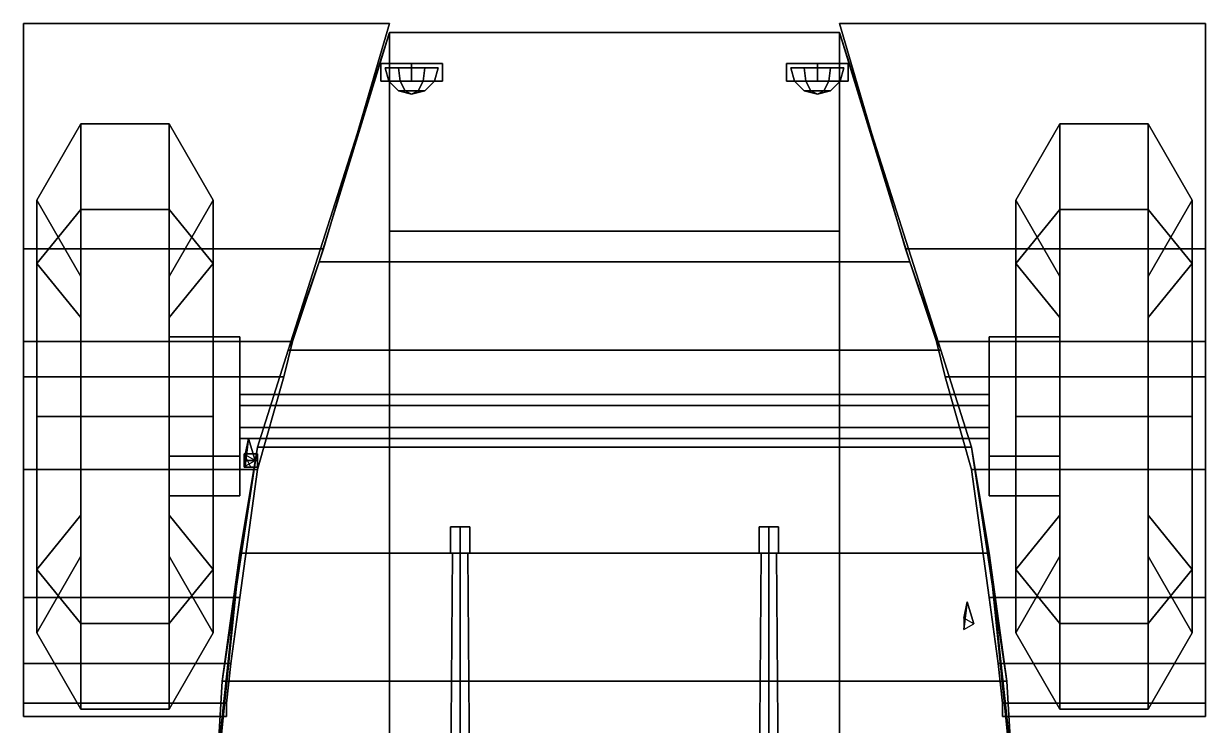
# Model space of a CAD drawing. Header units: millimetres. Extents: x -1.4 to 3, y -2.7 to 19.3.
# Drawn here: x -1.34 to 1.34, y 1.02 to 2.61 of the extents above; entities that cross this region are included whole.
import ezdxf

# ---------------------------------------------------------------- set-up
doc = ezdxf.new("R2010")
doc.units = ezdxf.units.MM
for name, color, linetype in [('gun', 1, 'Continuous'), ('mudshields', 6, 'Continuous'), ('wheels', 2, 'Continuous')]:
    doc.layers.add(name, color=color, linetype=linetype)

msp = doc.modelspace()

# ---------------------------------------------------------------- linework, layer by layer
for points in [[(-0.51, 2.59, 0.81), (-0.74, 1.87, 0.81), (-0.74, 1.87, 1.34), (-0.67, 2.07, 1.34)], [(0.51, 2.59, 0.81), (0.74, 1.87, 0.81), (-0.74, 1.87, 0.81), (-0.51, 2.59, 0.81)], [(0.67, 2.07, 1.34), (0.51, 2.59, 0.81), (-0.51, 2.59, 0.81), (-0.67, 2.07, 1.34)], [(-0.51, 2.14, 0.42), (-0.51, 1, 0.42), (-0.51, 1, 0.81), (-0.51, 2.59, 0.81)], [(0.51, 2.59, 0.81), (0.51, 2.14, 0.42), (-0.51, 2.14, 0.42), (-0.51, 2.59, 0.81)], [(0.51, 1, 0.81), (0.51, 1, 0.42), (0.51, 2.14, 0.42), (0.51, 2.59, 0.81)], [(0.74, 1.87, 1.34), (0.74, 1.87, 0.81), (0.51, 2.59, 0.81), (0.67, 2.07, 1.34)], [(-0.53, 2.52, 1.07), (-0.53, 2.48, 1.07), (-0.46, 2.48, 1.15), (-0.46, 2.52, 1.15)], [(-0.46, 2.52, 1.15), (-0.46, 2.48, 1.15), (-0.53, 2.48, 1.07), (-0.53, 2.52, 1.07)], [(-0.53, 2.52, 1.07), (-0.53, 2.48, 1.07), (-0.53, 2.48, 0.92), (-0.53, 2.52, 0.88)], [(-0.53, 2.52, 0.88), (-0.53, 2.48, 0.92), (-0.53, 2.48, 1.07), (-0.53, 2.52, 1.07)], [(-0.39, 2.52, 1.07), (-0.39, 2.48, 1.07), (-0.46, 2.48, 1.15), (-0.46, 2.52, 1.15)], [(-0.46, 2.52, 1.15), (-0.46, 2.48, 1.15), (-0.39, 2.48, 1.07), (-0.39, 2.52, 1.07)], [(-0.39, 2.52, 1.07), (-0.39, 2.48, 1.07), (-0.39, 2.48, 0.92), (-0.39, 2.52, 0.88)], [(-0.39, 2.52, 0.88), (-0.39, 2.48, 0.92), (-0.39, 2.48, 1.07), (-0.39, 2.52, 1.07)], [(0.39, 2.52, 1.07), (0.39, 2.48, 1.07), (0.39, 2.48, 0.92), (0.39, 2.52, 0.88)], [(0.39, 2.52, 0.88), (0.39, 2.48, 0.92), (0.39, 2.48, 1.07), (0.39, 2.52, 1.07)], [(0.46, 2.52, 1.15), (0.46, 2.48, 1.15), (0.39, 2.48, 1.07), (0.39, 2.52, 1.07)], [(0.39, 2.52, 1.07), (0.39, 2.48, 1.07), (0.46, 2.48, 1.15), (0.46, 2.52, 1.15)], [(0.53, 2.52, 1.07), (0.53, 2.48, 1.07), (0.46, 2.48, 1.15), (0.46, 2.52, 1.15)], [(0.46, 2.52, 1.15), (0.46, 2.48, 1.15), (0.53, 2.48, 1.07), (0.53, 2.52, 1.07)], [(0.53, 2.52, 0.88), (0.53, 2.48, 0.92), (0.53, 2.48, 1.07), (0.53, 2.52, 1.07)], [(0.53, 2.52, 1.07), (0.53, 2.48, 1.07), (0.53, 2.48, 0.92), (0.53, 2.52, 0.88)], [(-0.512, 2.48, 1.03), (-0.52, 2.51, 1.03), (-0.49, 2.51, 0.978), (-0.486, 2.48, 0.985)], [(-0.486, 2.48, 1.075), (-0.49, 2.51, 1.082), (-0.52, 2.51, 1.03), (-0.512, 2.48, 1.03)], [(-0.43, 2.51, 1.082), (-0.4, 2.51, 1.03), (-0.52, 2.51, 1.03), (-0.49, 2.51, 1.082)], [(-0.4, 2.51, 1.03), (-0.43, 2.51, 0.978), (-0.49, 2.51, 0.978), (-0.52, 2.51, 1.03)], [(-0.486, 2.48, 0.985), (-0.49, 2.51, 0.978), (-0.43, 2.51, 0.978), (-0.434, 2.48, 0.985)], [(-0.434, 2.48, 1.075), (-0.43, 2.51, 1.082), (-0.49, 2.51, 1.082), (-0.486, 2.48, 1.075)], [(-0.434, 2.48, 0.985), (-0.43, 2.51, 0.978), (-0.4, 2.51, 1.03), (-0.408, 2.48, 1.03)], [(-0.408, 2.48, 1.03), (-0.4, 2.51, 1.03), (-0.43, 2.51, 1.082), (-0.434, 2.48, 1.075)], [(0.52, 2.51, 1.03), (0.49, 2.51, 0.978), (0.43, 2.51, 0.978), (0.4, 2.51, 1.03)], [(0.408, 2.48, 1.03), (0.4, 2.51, 1.03), (0.43, 2.51, 0.978), (0.434, 2.48, 0.985)], [(0.49, 2.51, 1.082), (0.52, 2.51, 1.03), (0.4, 2.51, 1.03), (0.43, 2.51, 1.082)], [(0.434, 2.48, 1.075), (0.43, 2.51, 1.082), (0.4, 2.51, 1.03), (0.408, 2.48, 1.03)], [(0.434, 2.48, 0.985), (0.43, 2.51, 0.978), (0.49, 2.51, 0.978), (0.486, 2.48, 0.985)], [(0.486, 2.48, 1.075), (0.49, 2.51, 1.082), (0.43, 2.51, 1.082), (0.434, 2.48, 1.075)], [(0.486, 2.48, 0.985), (0.49, 2.51, 0.978), (0.52, 2.51, 1.03), (0.512, 2.48, 1.03)], [(0.512, 2.48, 1.03), (0.52, 2.51, 1.03), (0.49, 2.51, 1.082), (0.486, 2.48, 1.075)], [(-0.49, 2.458, 1.03), (-0.512, 2.48, 1.03), (-0.486, 2.48, 0.985), (-0.475, 2.458, 1.004)], [(-0.475, 2.458, 1.056), (-0.486, 2.48, 1.075), (-0.512, 2.48, 1.03), (-0.49, 2.458, 1.03)], [(-0.475, 2.458, 1.004), (-0.486, 2.48, 0.985), (-0.434, 2.48, 0.985), (-0.445, 2.458, 1.004)], [(-0.445, 2.458, 1.056), (-0.434, 2.48, 1.075), (-0.486, 2.48, 1.075), (-0.475, 2.458, 1.056)], [(-0.445, 2.458, 1.004), (-0.434, 2.48, 0.985), (-0.408, 2.48, 1.03), (-0.43, 2.458, 1.03)], [(-0.43, 2.458, 1.03), (-0.408, 2.48, 1.03), (-0.434, 2.48, 1.075), (-0.445, 2.458, 1.056)], [(0.43, 2.458, 1.03), (0.408, 2.48, 1.03), (0.434, 2.48, 0.985), (0.445, 2.458, 1.004)], [(0.445, 2.458, 1.056), (0.434, 2.48, 1.075), (0.408, 2.48, 1.03), (0.43, 2.458, 1.03)], [(0.445, 2.458, 1.004), (0.434, 2.48, 0.985), (0.486, 2.48, 0.985), (0.475, 2.458, 1.004)], [(0.475, 2.458, 1.056), (0.486, 2.48, 1.075), (0.434, 2.48, 1.075), (0.445, 2.458, 1.056)], [(0.475, 2.458, 1.004), (0.486, 2.48, 0.985), (0.512, 2.48, 1.03), (0.49, 2.458, 1.03)], [(0.49, 2.458, 1.03), (0.512, 2.48, 1.03), (0.486, 2.48, 1.075), (0.475, 2.458, 1.056)], [(-0.46, 2.45, 1.03), (-0.49, 2.458, 1.03), (-0.475, 2.458, 1.004), (-0.46, 2.45, 1.03)], [(-0.46, 2.45, 1.03), (-0.475, 2.458, 1.056), (-0.49, 2.458, 1.03), (-0.46, 2.45, 1.03)], [(-0.46, 2.45, 1.03), (-0.475, 2.458, 1.004), (-0.445, 2.458, 1.004), (-0.46, 2.45, 1.03)], [(-0.46, 2.45, 1.03), (-0.445, 2.458, 1.056), (-0.475, 2.458, 1.056), (-0.46, 2.45, 1.03)], [(-0.46, 2.45, 1.03), (-0.445, 2.458, 1.004), (-0.43, 2.458, 1.03), (-0.46, 2.45, 1.03)], [(-0.46, 2.45, 1.03), (-0.43, 2.458, 1.03), (-0.445, 2.458, 1.056), (-0.46, 2.45, 1.03)], [(0.46, 2.45, 1.03), (0.43, 2.458, 1.03), (0.445, 2.458, 1.004), (0.46, 2.45, 1.03)], [(0.46, 2.45, 1.03), (0.445, 2.458, 1.056), (0.43, 2.458, 1.03), (0.46, 2.45, 1.03)], [(0.46, 2.45, 1.03), (0.445, 2.458, 1.004), (0.475, 2.458, 1.004), (0.46, 2.45, 1.03)], [(0.46, 2.45, 1.03), (0.475, 2.458, 1.056), (0.445, 2.458, 1.056), (0.46, 2.45, 1.03)], [(0.46, 2.45, 1.03), (0.475, 2.458, 1.004), (0.49, 2.458, 1.03), (0.46, 2.45, 1.03)], [(0.46, 2.45, 1.03), (0.49, 2.458, 1.03), (0.475, 2.458, 1.056), (0.46, 2.45, 1.03)], [(0.51, 2.14, 0.42), (0.51, 1, 0.42), (-0.51, 1, 0.42), (-0.51, 2.14, 0.42)], [(-0.67, 2.07, 1.34), (-0.74, 1.87, 1.34), (0.74, 1.87, 1.34), (0.67, 2.07, 1.34)], [(-0.74, 1.87, 0.81), (-0.81, 1.65, 0.81), (-0.81, 1.65, 1.72), (-0.74, 1.87, 1.34)], [(-0.74, 1.87, 1.34), (-0.81, 1.65, 1.72), (0.81, 1.65, 1.72), (0.74, 1.87, 1.34)], [(0.74, 1.87, 0.81), (0.81, 1.65, 0.81), (-0.81, 1.65, 0.81), (-0.74, 1.87, 0.81)], [(0.81, 1.65, 1.72), (0.81, 1.65, 0.81), (0.74, 1.87, 0.81), (0.74, 1.87, 1.34)], [(-0.815, 1.62, 1.68), (-0.8375, 1.633, 1.68), (-0.83, 1.67, 2.95)], [(-0.8375, 1.633, 1.68), (-0.8375, 1.607, 1.68), (-0.83, 1.67, 2.95)], [(-0.8375, 1.607, 1.68), (-0.815, 1.62, 1.68), (-0.83, 1.67, 2.95)], [(-0.81, 1.65, 0.81), (-0.85, 1.41, 0.81), (-0.89, 1.12, 1.74), (-0.81, 1.65, 1.72)], [(-0.81, 1.65, 1.72), (-0.89, 1.12, 1.74), (0.89, 1.12, 1.74), (0.81, 1.65, 1.72)], [(0.81, 1.65, 0.81), (0.85, 1.41, 0.81), (-0.85, 1.41, 0.81), (-0.81, 1.65, 0.81)], [(-0.81, 1.62, 1.695), (-0.81, 1.635, 1.68), (-0.84, 1.635, 1.68), (-0.84, 1.62, 1.695)], [(-0.81, 1.635, 1.68), (-0.81, 1.62, 1.665), (-0.84, 1.62, 1.665), (-0.84, 1.635, 1.68)], [(-0.84, 1.62, 1.665), (-0.84, 1.605, 1.68), (-0.825, 1.605, 1.68), (-0.84, 1.635, 1.68)], [(0.89, 1.12, 1.74), (0.85, 1.41, 0.81), (0.81, 1.65, 0.81), (0.81, 1.65, 1.72)], [(-0.81, 1.605, 1.68), (-0.81, 1.62, 1.695), (-0.84, 1.62, 1.695), (-0.84, 1.605, 1.68)], [(-0.81, 1.62, 1.665), (-0.81, 1.605, 1.68), (-0.84, 1.605, 1.68), (-0.84, 1.62, 1.665)], [(-0.85, 1.41, 0.81), (-0.85, 1.41, 0.81), (-0.9, 0.94, 1.65), (-0.89, 1.12, 1.74)], [(-0.85, 1.41, 0.81), (-0.9, 0.91, 0.81), (-0.9, 0.91, 1.65), (-0.9, 0.94, 1.65)], [(0.85, 1.41, 0.81), (0.9, 0.91, 0.81), (-0.9, 0.91, 0.81), (-0.85, 1.41, 0.81)], [(0.9, 0.94, 1.65), (0.85, 1.41, 0.81), (0.85, 1.41, 0.81), (0.89, 1.12, 1.74)], [(0.9, 0.91, 1.65), (0.9, 0.91, 0.81), (0.85, 1.41, 0.81), (0.9, 0.94, 1.65)], [(0.7925, 1.237, 1.73), (0.815, 1.25, 1.73), (0.8, 1.3, 3)], [(0.7925, 1.263, 1.73), (0.7925, 1.237, 1.73), (0.8, 1.3, 3)], [(0.815, 1.25, 1.73), (0.7925, 1.263, 1.73), (0.8, 1.3, 3)], [(-0.89, 1.12, 1.74), (-0.9, 0.94, 1.65), (0.9, 0.94, 1.65), (0.89, 1.12, 1.74)]]:
    msp.add_3dface(points)
at = {"layer": 'gun'}
for points in [[(-0.35, 1.47, 2.055), (-0.3717, 1.47, 2.0425), (-0.3717, 1.41, 2.0425), (-0.35, 1.41, 2.055)], [(-0.3717, 1.47, 2.0425), (-0.3717, 1.47, 2.0175), (-0.3717, 1.41, 2.0175), (-0.3717, 1.41, 2.0425)], [(-0.3717, 1.47, 2.0175), (-0.35, 1.47, 2.005), (-0.35, 1.41, 2.005), (-0.3717, 1.41, 2.0175)], [(-0.3717, 1.47, 2.0175), (-0.3717, 1.47, 2.0425), (-0.35, 1.47, 2.055), (-0.35, 1.47, 2.005)], [(-0.35, 1.47, 2.005), (-0.3283, 1.47, 2.0175), (-0.3283, 1.41, 2.0175), (-0.35, 1.41, 2.005)], [(-0.3283, 1.47, 2.0425), (-0.35, 1.47, 2.055), (-0.35, 1.41, 2.055), (-0.3283, 1.41, 2.0425)], [(-0.35, 1.47, 2.005), (-0.35, 1.47, 2.055), (-0.3283, 1.47, 2.0425), (-0.3283, 1.47, 2.0175)], [(-0.3283, 1.47, 2.0175), (-0.3283, 1.47, 2.0425), (-0.3283, 1.41, 2.0425), (-0.3283, 1.41, 2.0175)], [(0.3283, 1.47, 2.0175), (0.3283, 1.47, 2.0425), (0.35, 1.47, 2.055), (0.35, 1.47, 2.005)], [(0.3283, 1.47, 2.0175), (0.35, 1.47, 2.005), (0.35, 1.41, 2.005), (0.3283, 1.41, 2.0175)], [(0.35, 1.47, 2.055), (0.3283, 1.47, 2.0425), (0.3283, 1.41, 2.0425), (0.35, 1.41, 2.055)], [(0.3283, 1.47, 2.0425), (0.3283, 1.47, 2.0175), (0.3283, 1.41, 2.0175), (0.3283, 1.41, 2.0425)], [(0.35, 1.47, 2.005), (0.35, 1.47, 2.055), (0.3717, 1.47, 2.0425), (0.3717, 1.47, 2.0175)], [(0.3717, 1.47, 2.0425), (0.35, 1.47, 2.055), (0.35, 1.41, 2.055), (0.3717, 1.41, 2.0425)], [(0.35, 1.47, 2.005), (0.3717, 1.47, 2.0175), (0.3717, 1.41, 2.0175), (0.35, 1.41, 2.005)], [(0.3717, 1.47, 2.0175), (0.3717, 1.47, 2.0425), (0.3717, 1.41, 2.0425), (0.3717, 1.41, 2.0175)], [(-0.35, 1.41, 2.05), (-0.3673, 1.41, 2.04), (-0.3717, 0.83, 2.0425), (-0.35, 0.83, 2.055)], [(-0.3673, 1.41, 2.04), (-0.3673, 1.41, 2.02), (-0.3717, 0.83, 2.0175), (-0.3717, 0.83, 2.0425)], [(-0.3673, 1.41, 2.02), (-0.35, 1.41, 2.01), (-0.35, 0.83, 2.005), (-0.3717, 0.83, 2.0175)], [(-0.3717, 1.41, 2.0175), (-0.35, 1.41, 2.005), (-0.35, 1.41, 2.01), (-0.3673, 1.41, 2.02)], [(-0.3717, 1.41, 2.0425), (-0.3717, 1.41, 2.0175), (-0.3673, 1.41, 2.02), (-0.3673, 1.41, 2.04)], [(-0.35, 1.41, 2.055), (-0.3717, 1.41, 2.0425), (-0.3673, 1.41, 2.04), (-0.35, 1.41, 2.05)], [(-0.35, 1.41, 2.01), (-0.3327, 1.41, 2.02), (-0.3283, 0.83, 2.0175), (-0.35, 0.83, 2.005)], [(-0.3327, 1.41, 2.04), (-0.35, 1.41, 2.05), (-0.35, 0.83, 2.055), (-0.3283, 0.83, 2.0425)], [(-0.35, 1.41, 2.005), (-0.3283, 1.41, 2.0175), (-0.3327, 1.41, 2.02), (-0.35, 1.41, 2.01)], [(-0.3283, 1.41, 2.0425), (-0.35, 1.41, 2.055), (-0.35, 1.41, 2.05), (-0.3327, 1.41, 2.04)], [(-0.3327, 1.41, 2.02), (-0.3327, 1.41, 2.04), (-0.3283, 0.83, 2.0425), (-0.3283, 0.83, 2.0175)], [(-0.3283, 1.41, 2.0175), (-0.3283, 1.41, 2.0425), (-0.3327, 1.41, 2.04), (-0.3327, 1.41, 2.02)], [(0.35, 1.41, 2.055), (0.3283, 1.41, 2.0425), (0.3327, 1.41, 2.04), (0.35, 1.41, 2.05)], [(0.3283, 1.41, 2.0425), (0.3283, 1.41, 2.0175), (0.3327, 1.41, 2.02), (0.3327, 1.41, 2.04)], [(0.3283, 1.41, 2.0175), (0.35, 1.41, 2.005), (0.35, 1.41, 2.01), (0.3327, 1.41, 2.02)], [(0.3327, 1.41, 2.02), (0.35, 1.41, 2.01), (0.35, 0.83, 2.005), (0.3283, 0.83, 2.0175)], [(0.3327, 1.41, 2.04), (0.3327, 1.41, 2.02), (0.3283, 0.83, 2.0175), (0.3283, 0.83, 2.0425)], [(0.35, 1.41, 2.05), (0.3327, 1.41, 2.04), (0.3283, 0.83, 2.0425), (0.35, 0.83, 2.055)], [(0.3717, 1.41, 2.0425), (0.35, 1.41, 2.055), (0.35, 1.41, 2.05), (0.3673, 1.41, 2.04)], [(0.35, 1.41, 2.005), (0.3717, 1.41, 2.0175), (0.3673, 1.41, 2.02), (0.35, 1.41, 2.01)], [(0.3673, 1.41, 2.04), (0.35, 1.41, 2.05), (0.35, 0.83, 2.055), (0.3717, 0.83, 2.0425)], [(0.35, 1.41, 2.01), (0.3673, 1.41, 2.02), (0.3717, 0.83, 2.0175), (0.35, 0.83, 2.005)], [(0.3717, 1.41, 2.0175), (0.3717, 1.41, 2.0425), (0.3673, 1.41, 2.04), (0.3673, 1.41, 2.02)], [(0.3673, 1.41, 2.02), (0.3673, 1.41, 2.04), (0.3717, 0.83, 2.0425), (0.3717, 0.83, 2.0175)]]:
    msp.add_3dface(points, dxfattribs=at)
at = {"layer": 'mudshields'}
for points in [[(-1.34, 2.61, 0.75), (-1.34, 2.1, 1.26), (-0.66, 2.1, 1.26), (-0.51, 2.61, 0.75)], [(-0.51, 2.61, 0.75), (-0.66, 2.1, 1.26), (-1.34, 2.1, 1.26), (-1.34, 2.61, 0.75)], [(1.34, 2.61, 0.75), (1.34, 2.1, 1.26), (0.66, 2.1, 1.26), (0.51, 2.61, 0.75)], [(0.51, 2.61, 0.75), (0.66, 2.1, 1.26), (1.34, 2.1, 1.26), (1.34, 2.61, 0.75)], [(-1.34, 2.1, 1.26), (-1.34, 1.89, 1.36), (-0.73, 1.89, 1.36), (-0.66, 2.1, 1.26)], [(-0.66, 2.1, 1.26), (-0.73, 1.89, 1.36), (-1.34, 1.89, 1.36), (-1.34, 2.1, 1.26)], [(1.34, 2.1, 1.26), (1.34, 1.89, 1.36), (0.73, 1.89, 1.36), (0.66, 2.1, 1.26)], [(0.66, 2.1, 1.26), (0.73, 1.89, 1.36), (1.34, 1.89, 1.36), (1.34, 2.1, 1.26)], [(-0.73, 1.89, 1.36), (-0.75, 1.81, 1.38), (-1.34, 1.81, 1.38), (-1.34, 1.89, 1.36)], [(-1.34, 1.89, 1.36), (-1.34, 1.81, 1.38), (-0.75, 1.81, 1.38), (-0.73, 1.89, 1.36)], [(1.34, 1.89, 1.36), (1.34, 1.81, 1.38), (0.75, 1.81, 1.38), (0.73, 1.89, 1.36)], [(0.73, 1.89, 1.36), (0.75, 1.81, 1.38), (1.34, 1.81, 1.38), (1.34, 1.89, 1.36)], [(-1.34, 1.81, 1.38), (-1.34, 1.6, 1.38), (-0.81, 1.6, 1.38), (-0.75, 1.81, 1.38)], [(-0.75, 1.81, 1.38), (-0.81, 1.6, 1.38), (-1.34, 1.6, 1.38), (-1.34, 1.81, 1.38)], [(0.75, 1.81, 1.38), (0.81, 1.6, 1.38), (1.34, 1.6, 1.38), (1.34, 1.81, 1.38)], [(1.34, 1.81, 1.38), (1.34, 1.6, 1.38), (0.81, 1.6, 1.38), (0.75, 1.81, 1.38)], [(-0.81, 1.6, 1.38), (-0.85, 1.31, 1.26), (-1.34, 1.31, 1.26), (-1.34, 1.6, 1.38)], [(-1.34, 1.6, 1.38), (-1.34, 1.31, 1.26), (-0.85, 1.31, 1.26), (-0.81, 1.6, 1.38)], [(1.34, 1.6, 1.38), (1.34, 1.31, 1.26), (0.85, 1.31, 1.26), (0.81, 1.6, 1.38)], [(0.81, 1.6, 1.38), (0.85, 1.31, 1.26), (1.34, 1.31, 1.26), (1.34, 1.6, 1.38)], [(-0.85, 1.31, 1.26), (-0.87, 1.16, 1.09), (-1.34, 1.16, 1.09), (-1.34, 1.31, 1.26)], [(-1.34, 1.31, 1.26), (-1.34, 1.16, 1.09), (-0.87, 1.16, 1.09), (-0.85, 1.31, 1.26)], [(0.85, 1.31, 1.26), (0.87, 1.16, 1.09), (1.34, 1.16, 1.09), (1.34, 1.31, 1.26)], [(1.34, 1.31, 1.26), (1.34, 1.16, 1.09), (0.87, 1.16, 1.09), (0.85, 1.31, 1.26)], [(-0.87, 1.16, 1.09), (-0.88, 1.07, 0.92), (-1.34, 1.07, 0.92), (-1.34, 1.16, 1.09)], [(-1.34, 1.16, 1.09), (-1.34, 1.07, 0.92), (-0.88, 1.07, 0.92), (-0.87, 1.16, 1.09)], [(1.34, 1.16, 1.09), (1.34, 1.07, 0.92), (0.88, 1.07, 0.92), (0.87, 1.16, 1.09)], [(0.87, 1.16, 1.09), (0.88, 1.07, 0.92), (1.34, 1.07, 0.92), (1.34, 1.16, 1.09)], [(-1.34, 1.07, 0.92), (-1.34, 1.04, 0.81), (-0.88, 1.04, 0.81), (-0.88, 1.07, 0.92)], [(-0.88, 1.07, 0.92), (-0.88, 1.04, 0.81), (-1.34, 1.04, 0.81), (-1.34, 1.07, 0.92)], [(0.88, 1.07, 0.92), (0.88, 1.04, 0.81), (1.34, 1.04, 0.81), (1.34, 1.07, 0.92)], [(1.34, 1.07, 0.92), (1.34, 1.04, 0.81), (0.88, 1.04, 0.81), (0.88, 1.07, 0.92)], [(-1.34, 1.04, 0.81), (-1.34, 1.04, 0.7), (-0.88, 1.04, 0.7), (-0.88, 1.04, 0.81)], [(-0.88, 1.04, 0.81), (-0.88, 1.04, 0.7), (-1.34, 1.04, 0.7), (-1.34, 1.04, 0.81)], [(1.34, 1.04, 0.81), (1.34, 1.04, 0.7), (0.88, 1.04, 0.7), (0.88, 1.04, 0.81)], [(0.88, 1.04, 0.81), (0.88, 1.04, 0.7), (1.34, 1.04, 0.7), (1.34, 1.04, 0.81)]]:
    msp.add_3dface(points, dxfattribs=at)
at = {"layer": 'wheels'}
for points in [[(-1.31, 2.0665, 0.9465), (-1.21, 2.189, 1.069), (-1.21, 2.3832, 0.6), (-1.31, 2.21, 0.6)], [(-1.31, 2.21, 0.6), (-1.21, 2.3832, 0.6), (-1.21, 2.189, 0.131), (-1.31, 2.0665, 0.2535)], [(-1.21, 2.189, 1.069), (-1.01, 2.189, 1.069), (-1.01, 2.3832, 0.6), (-1.21, 2.3832, 0.6)], [(-1.21, 2.3832, 0.6), (-1.01, 2.3832, 0.6), (-1.01, 2.189, 0.131), (-1.21, 2.189, 0.131)], [(-1.01, 2.189, 1.069), (-0.91, 2.0665, 0.9465), (-0.91, 2.21, 0.6), (-1.01, 2.3832, 0.6)], [(-1.01, 2.3832, 0.6), (-0.91, 2.21, 0.6), (-0.91, 2.0665, 0.2535), (-1.01, 2.189, 0.131)], [(1.01, 2.189, 0.131), (0.91, 2.0665, 0.2535), (0.91, 2.21, 0.6), (1.01, 2.3832, 0.6)], [(1.01, 2.3832, 0.6), (0.91, 2.21, 0.6), (0.91, 2.0665, 0.9465), (1.01, 2.189, 1.069)], [(1.21, 2.189, 0.131), (1.01, 2.189, 0.131), (1.01, 2.3832, 0.6), (1.21, 2.3832, 0.6)], [(1.21, 2.3832, 0.6), (1.01, 2.3832, 0.6), (1.01, 2.189, 1.069), (1.21, 2.189, 1.069)], [(1.31, 2.0665, 0.2535), (1.21, 2.189, 0.131), (1.21, 2.3832, 0.6), (1.31, 2.21, 0.6)], [(1.31, 2.21, 0.6), (1.21, 2.3832, 0.6), (1.21, 2.189, 1.069), (1.31, 2.0665, 0.9465)], [(-1.21, 2.0368, 0.6), (-1.31, 2.21, 0.6), (-1.31, 2.0665, 0.2535), (-1.21, 1.944, 0.376)], [(-1.21, 1.944, 0.824), (-1.31, 2.0665, 0.9465), (-1.31, 2.21, 0.6), (-1.21, 2.0368, 0.6)], [(-0.91, 2.21, 0.6), (-1.01, 2.0368, 0.6), (-1.01, 1.944, 0.376), (-0.91, 2.0665, 0.2535)], [(-0.91, 2.0665, 0.9465), (-1.01, 1.944, 0.824), (-1.01, 2.0368, 0.6), (-0.91, 2.21, 0.6)], [(0.91, 2.0665, 0.2535), (1.01, 1.944, 0.376), (1.01, 2.0368, 0.6), (0.91, 2.21, 0.6)], [(0.91, 2.21, 0.6), (1.01, 2.0368, 0.6), (1.01, 1.944, 0.824), (0.91, 2.0665, 0.9465)], [(1.21, 1.944, 0.376), (1.31, 2.0665, 0.2535), (1.31, 2.21, 0.6), (1.21, 2.0368, 0.6)], [(1.21, 2.0368, 0.6), (1.31, 2.21, 0.6), (1.31, 2.0665, 0.9465), (1.21, 1.944, 0.824)], [(-1.31, 1.72, 1.09), (-1.21, 1.72, 1.2632), (-1.21, 2.189, 1.069), (-1.31, 2.0665, 0.9465)], [(-1.31, 2.0665, 0.2535), (-1.21, 2.189, 0.131), (-1.21, 1.72, -0.0632), (-1.31, 1.72, 0.11)], [(-1.21, 2.189, 0.131), (-1.01, 2.189, 0.131), (-1.01, 1.72, -0.0632), (-1.21, 1.72, -0.0632)], [(-1.21, 1.72, 1.2632), (-1.01, 1.72, 1.2632), (-1.01, 2.189, 1.069), (-1.21, 2.189, 1.069)], [(-1.01, 1.72, 1.2632), (-0.91, 1.72, 1.09), (-0.91, 2.0665, 0.9465), (-1.01, 2.189, 1.069)], [(-1.01, 2.189, 0.131), (-0.91, 2.0665, 0.2535), (-0.91, 1.72, 0.11), (-1.01, 1.72, -0.0632)], [(1.01, 1.72, -0.0632), (0.91, 1.72, 0.11), (0.91, 2.0665, 0.2535), (1.01, 2.189, 0.131)], [(1.01, 2.189, 1.069), (0.91, 2.0665, 0.9465), (0.91, 1.72, 1.09), (1.01, 1.72, 1.2632)], [(1.21, 1.72, -0.0632), (1.01, 1.72, -0.0632), (1.01, 2.189, 0.131), (1.21, 2.189, 0.131)], [(1.21, 2.189, 1.069), (1.01, 2.189, 1.069), (1.01, 1.72, 1.2632), (1.21, 1.72, 1.2632)], [(1.31, 1.72, 0.11), (1.21, 1.72, -0.0632), (1.21, 2.189, 0.131), (1.31, 2.0665, 0.2535)], [(1.31, 2.0665, 0.9465), (1.21, 2.189, 1.069), (1.21, 1.72, 1.2632), (1.31, 1.72, 1.09)], [(-1.21, 1.72, 0.9168), (-1.31, 1.72, 1.09), (-1.31, 2.0665, 0.9465), (-1.21, 1.944, 0.824)], [(-1.21, 1.944, 0.376), (-1.31, 2.0665, 0.2535), (-1.31, 1.72, 0.11), (-1.21, 1.72, 0.2832)], [(-0.91, 1.72, 1.09), (-1.01, 1.72, 0.9168), (-1.01, 1.944, 0.824), (-0.91, 2.0665, 0.9465)], [(-0.91, 2.0665, 0.2535), (-1.01, 1.944, 0.376), (-1.01, 1.72, 0.2832), (-0.91, 1.72, 0.11)], [(0.91, 1.72, 0.11), (1.01, 1.72, 0.2832), (1.01, 1.944, 0.376), (0.91, 2.0665, 0.2535)], [(0.91, 2.0665, 0.9465), (1.01, 1.944, 0.824), (1.01, 1.72, 0.9168), (0.91, 1.72, 1.09)], [(1.21, 1.72, 0.2832), (1.31, 1.72, 0.11), (1.31, 2.0665, 0.2535), (1.21, 1.944, 0.376)], [(1.21, 1.944, 0.824), (1.31, 2.0665, 0.9465), (1.31, 1.72, 1.09), (1.21, 1.72, 0.9168)], [(-1.21, 1.72, 0.2832), (-1.21, 1.496, 0.376), (-1.21, 2.0368, 0.6), (-1.21, 1.944, 0.376)], [(-1.21, 1.496, 0.376), (-1.21, 1.4032, 0.6), (-1.21, 1.944, 0.824), (-1.21, 2.0368, 0.6)], [(-1.01, 2.0368, 0.6), (-1.01, 1.496, 0.376), (-1.01, 1.72, 0.2832), (-1.01, 1.944, 0.376)], [(-1.01, 1.944, 0.824), (-1.01, 1.4032, 0.6), (-1.01, 1.496, 0.376), (-1.01, 2.0368, 0.6)], [(1.01, 1.72, 0.9168), (1.01, 1.944, 0.824), (1.01, 2.0368, 0.6), (1.01, 1.496, 0.824)], [(1.01, 1.496, 0.824), (1.01, 2.0368, 0.6), (1.01, 1.944, 0.376), (1.01, 1.4032, 0.6)], [(1.21, 2.0368, 0.6), (1.21, 1.944, 0.824), (1.21, 1.72, 0.9168), (1.21, 1.496, 0.824)], [(1.21, 1.944, 0.376), (1.21, 2.0368, 0.6), (1.21, 1.496, 0.824), (1.21, 1.4032, 0.6)], [(-1.21, 1.4032, 0.6), (-1.21, 1.496, 0.824), (-1.21, 1.72, 0.9168), (-1.21, 1.944, 0.824)], [(-1.01, 1.72, 0.9168), (-1.01, 1.496, 0.824), (-1.01, 1.4032, 0.6), (-1.01, 1.944, 0.824)], [(1.01, 1.4032, 0.6), (1.01, 1.944, 0.376), (1.01, 1.72, 0.2832), (1.01, 1.496, 0.376)], [(1.21, 1.72, 0.2832), (1.21, 1.944, 0.376), (1.21, 1.4032, 0.6), (1.21, 1.496, 0.376)], [(-1.01, 1.81, 0.4441), (-1.01, 1.9, 0.6), (-0.85, 1.9, 0.6), (-0.85, 1.81, 0.4441)], [(-1.01, 1.9, 0.6), (-1.01, 1.81, 0.7559), (-0.85, 1.81, 0.7559), (-0.85, 1.9, 0.6)], [(-0.85, 1.9, 0.6), (-0.85, 1.54, 0.6), (-0.85, 1.63, 0.4441), (-0.85, 1.81, 0.4441)], [(-0.85, 1.81, 0.7559), (-0.85, 1.63, 0.7559), (-0.85, 1.54, 0.6), (-0.85, 1.9, 0.6)], [(1.01, 1.81, 0.7559), (1.01, 1.9, 0.6), (0.85, 1.9, 0.6), (0.85, 1.81, 0.7559)], [(1.01, 1.9, 0.6), (1.01, 1.81, 0.4441), (0.85, 1.81, 0.4441), (0.85, 1.9, 0.6)], [(0.85, 1.63, 0.7559), (0.85, 1.81, 0.7559), (0.85, 1.9, 0.6), (0.85, 1.54, 0.6)], [(0.85, 1.54, 0.6), (0.85, 1.9, 0.6), (0.85, 1.81, 0.4441), (0.85, 1.63, 0.4441)], [(-1.01, 1.63, 0.4441), (-1.01, 1.81, 0.4441), (-0.85, 1.81, 0.4441), (-0.85, 1.63, 0.4441)], [(-1.01, 1.81, 0.7559), (-1.01, 1.63, 0.7559), (-0.85, 1.63, 0.7559), (-0.85, 1.81, 0.7559)], [(1.01, 1.63, 0.7559), (1.01, 1.81, 0.7559), (0.85, 1.81, 0.7559), (0.85, 1.63, 0.7559)], [(1.01, 1.81, 0.4441), (1.01, 1.63, 0.4441), (0.85, 1.63, 0.4441), (0.85, 1.81, 0.4441)], [(0.85, 1.745, 0.6433), (0.85, 1.77, 0.6), (-0.85, 1.77, 0.6), (-0.85, 1.745, 0.6433)], [(0.85, 1.77, 0.6), (0.85, 1.745, 0.5567), (-0.85, 1.745, 0.5567), (-0.85, 1.77, 0.6)], [(0.85, 1.695, 0.6433), (0.85, 1.745, 0.6433), (-0.85, 1.745, 0.6433), (-0.85, 1.695, 0.6433)], [(0.85, 1.745, 0.5567), (0.85, 1.695, 0.5567), (-0.85, 1.695, 0.5567), (-0.85, 1.745, 0.5567)], [(-1.31, 1.3735, 0.9465), (-1.21, 1.251, 1.069), (-1.21, 1.72, 1.2632), (-1.31, 1.72, 1.09)], [(-1.21, 1.496, 0.824), (-1.31, 1.3735, 0.9465), (-1.31, 1.72, 1.09), (-1.21, 1.72, 0.9168)], [(-1.31, 1.72, 0.11), (-1.21, 1.72, -0.0632), (-1.21, 1.251, 0.131), (-1.31, 1.3735, 0.2535)], [(-1.21, 1.72, 0.2832), (-1.31, 1.72, 0.11), (-1.31, 1.3735, 0.2535), (-1.21, 1.496, 0.376)], [(-1.21, 1.72, -0.0632), (-1.01, 1.72, -0.0632), (-1.01, 1.251, 0.131), (-1.21, 1.251, 0.131)], [(-1.21, 1.251, 1.069), (-1.01, 1.251, 1.069), (-1.01, 1.72, 1.2632), (-1.21, 1.72, 1.2632)], [(-1.01, 1.251, 1.069), (-0.91, 1.3735, 0.9465), (-0.91, 1.72, 1.09), (-1.01, 1.72, 1.2632)], [(-0.91, 1.3735, 0.9465), (-1.01, 1.496, 0.824), (-1.01, 1.72, 0.9168), (-0.91, 1.72, 1.09)], [(-1.01, 1.72, -0.0632), (-0.91, 1.72, 0.11), (-0.91, 1.3735, 0.2535), (-1.01, 1.251, 0.131)], [(-0.91, 1.72, 0.11), (-1.01, 1.72, 0.2832), (-1.01, 1.496, 0.376), (-0.91, 1.3735, 0.2535)], [(0.91, 1.3735, 0.2535), (1.01, 1.496, 0.376), (1.01, 1.72, 0.2832), (0.91, 1.72, 0.11)], [(1.01, 1.251, 0.131), (0.91, 1.3735, 0.2535), (0.91, 1.72, 0.11), (1.01, 1.72, -0.0632)], [(0.91, 1.72, 1.09), (1.01, 1.72, 0.9168), (1.01, 1.496, 0.824), (0.91, 1.3735, 0.9465)], [(1.01, 1.72, 1.2632), (0.91, 1.72, 1.09), (0.91, 1.3735, 0.9465), (1.01, 1.251, 1.069)], [(1.21, 1.251, 0.131), (1.01, 1.251, 0.131), (1.01, 1.72, -0.0632), (1.21, 1.72, -0.0632)], [(1.21, 1.72, 1.2632), (1.01, 1.72, 1.2632), (1.01, 1.251, 1.069), (1.21, 1.251, 1.069)], [(1.21, 1.496, 0.376), (1.31, 1.3735, 0.2535), (1.31, 1.72, 0.11), (1.21, 1.72, 0.2832)], [(1.31, 1.3735, 0.2535), (1.21, 1.251, 0.131), (1.21, 1.72, -0.0632), (1.31, 1.72, 0.11)], [(1.21, 1.72, 0.9168), (1.31, 1.72, 1.09), (1.31, 1.3735, 0.9465), (1.21, 1.496, 0.824)], [(1.31, 1.72, 1.09), (1.21, 1.72, 1.2632), (1.21, 1.251, 1.069), (1.31, 1.3735, 0.9465)], [(0.85, 1.67, 0.6), (0.85, 1.695, 0.6433), (-0.85, 1.695, 0.6433), (-0.85, 1.67, 0.6)], [(0.85, 1.695, 0.5567), (0.85, 1.67, 0.6), (-0.85, 1.67, 0.6), (-0.85, 1.695, 0.5567)], [(-1.01, 1.54, 0.6), (-1.01, 1.63, 0.4441), (-0.85, 1.63, 0.4441), (-0.85, 1.54, 0.6)], [(-1.01, 1.63, 0.7559), (-1.01, 1.54, 0.6), (-0.85, 1.54, 0.6), (-0.85, 1.63, 0.7559)], [(1.01, 1.54, 0.6), (1.01, 1.63, 0.7559), (0.85, 1.63, 0.7559), (0.85, 1.54, 0.6)], [(1.01, 1.63, 0.4441), (1.01, 1.54, 0.6), (0.85, 1.54, 0.6), (0.85, 1.63, 0.4441)], [(-1.21, 1.496, 0.376), (-1.31, 1.3735, 0.2535), (-1.31, 1.23, 0.6), (-1.21, 1.4032, 0.6)], [(-1.21, 1.4032, 0.6), (-1.31, 1.23, 0.6), (-1.31, 1.3735, 0.9465), (-1.21, 1.496, 0.824)], [(-0.91, 1.3735, 0.2535), (-1.01, 1.496, 0.376), (-1.01, 1.4032, 0.6), (-0.91, 1.23, 0.6)], [(-0.91, 1.23, 0.6), (-1.01, 1.4032, 0.6), (-1.01, 1.496, 0.824), (-0.91, 1.3735, 0.9465)], [(0.91, 1.23, 0.6), (1.01, 1.4032, 0.6), (1.01, 1.496, 0.376), (0.91, 1.3735, 0.2535)], [(0.91, 1.3735, 0.9465), (1.01, 1.496, 0.824), (1.01, 1.4032, 0.6), (0.91, 1.23, 0.6)], [(1.21, 1.4032, 0.6), (1.31, 1.23, 0.6), (1.31, 1.3735, 0.2535), (1.21, 1.496, 0.376)], [(1.21, 1.496, 0.824), (1.31, 1.3735, 0.9465), (1.31, 1.23, 0.6), (1.21, 1.4032, 0.6)], [(-1.31, 1.23, 0.6), (-1.21, 1.0568, 0.6), (-1.21, 1.251, 1.069), (-1.31, 1.3735, 0.9465)], [(-1.31, 1.3735, 0.2535), (-1.21, 1.251, 0.131), (-1.21, 1.0568, 0.6), (-1.31, 1.23, 0.6)], [(-1.01, 1.0568, 0.6), (-0.91, 1.23, 0.6), (-0.91, 1.3735, 0.9465), (-1.01, 1.251, 1.069)], [(-1.01, 1.251, 0.131), (-0.91, 1.3735, 0.2535), (-0.91, 1.23, 0.6), (-1.01, 1.0568, 0.6)], [(1.01, 1.0568, 0.6), (0.91, 1.23, 0.6), (0.91, 1.3735, 0.2535), (1.01, 1.251, 0.131)], [(1.01, 1.251, 1.069), (0.91, 1.3735, 0.9465), (0.91, 1.23, 0.6), (1.01, 1.0568, 0.6)], [(1.31, 1.23, 0.6), (1.21, 1.0568, 0.6), (1.21, 1.251, 0.131), (1.31, 1.3735, 0.2535)], [(1.31, 1.3735, 0.9465), (1.21, 1.251, 1.069), (1.21, 1.0568, 0.6), (1.31, 1.23, 0.6)], [(-1.21, 1.0568, 0.6), (-1.01, 1.0568, 0.6), (-1.01, 1.251, 1.069), (-1.21, 1.251, 1.069)], [(-1.21, 1.251, 0.131), (-1.01, 1.251, 0.131), (-1.01, 1.0568, 0.6), (-1.21, 1.0568, 0.6)], [(1.21, 1.0568, 0.6), (1.01, 1.0568, 0.6), (1.01, 1.251, 0.131), (1.21, 1.251, 0.131)], [(1.21, 1.251, 1.069), (1.01, 1.251, 1.069), (1.01, 1.0568, 0.6), (1.21, 1.0568, 0.6)]]:
    msp.add_3dface(points, dxfattribs=at)

doc.saveas('drawing.dxf')
